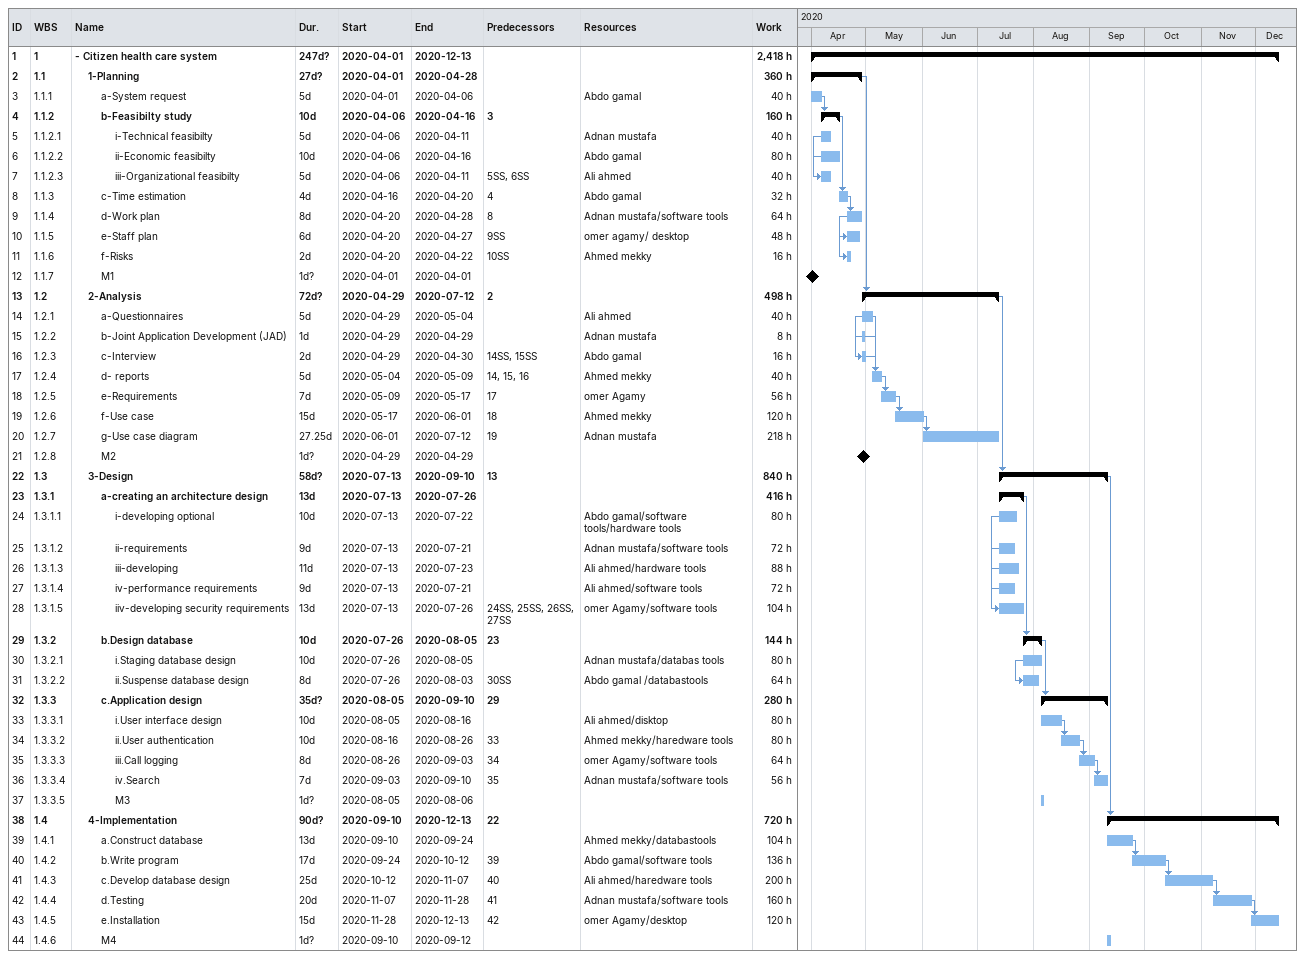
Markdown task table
| ID | WBS | Task | Duration | Start | Finish | Predecessors | Resources | Work (h) |
|---|---|---|---|---|---|---|---|---|
| 1 | 1 | **- Citizen health care system** | 247d? | 2020-04-01 | 2020-12-13 |  |  | 2418 |
| 2 | 1.1 | **1-Planning** | 27d? | 2020-04-01 | 2020-04-28 |  |  | 360 |
| 3 | 1.1.1 | a-System request | 5d | 2020-04-01 | 2020-04-06 |  | Abdo gamal | 40 |
| 4 | 1.1.2 | **b-Feasibilty study** | 10d | 2020-04-06 | 2020-04-16 | 3 |  | 160 |
| 5 | 1.1.2.1 | i-Technical feasibilty | 5d | 2020-04-06 | 2020-04-11 |  | Adnan mustafa | 40 |
| 6 | 1.1.2.2 | ii-Economic feasibilty | 10d | 2020-04-06 | 2020-04-16 |  | Abdo gamal | 80 |
| 7 | 1.1.2.3 | iii-Organizational feasibilty | 5d | 2020-04-06 | 2020-04-11 | 5SS, 6SS | Ali ahmed | 40 |
| 8 | 1.1.3 | c-Time estimation | 4d | 2020-04-16 | 2020-04-20 | 4 | Abdo gamal | 32 |
| 9 | 1.1.4 | d-Work plan | 8d | 2020-04-20 | 2020-04-28 | 8 | Adnan mustafa/software tools | 64 |
| 10 | 1.1.5 | e-Staff plan | 6d | 2020-04-20 | 2020-04-27 | 9SS | omer agamy/ desktop | 48 |
| 11 | 1.1.6 | f-Risks | 2d | 2020-04-20 | 2020-04-22 | 10SS | Ahmed mekky | 16 |
| 12 | 1.1.7 | M1 | 1d? | 2020-04-01 | 2020-04-01 |  |  |  |
| 13 | 1.2 | **2-Analysis** | 72d? | 2020-04-29 | 2020-07-12 | 2 |  | 498 |
| 14 | 1.2.1 | a-Questionnaires | 5d | 2020-04-29 | 2020-05-04 |  | Ali ahmed | 40 |
| 15 | 1.2.2 | b-Joint Application Development (JAD) | 1d | 2020-04-29 | 2020-04-29 |  | Adnan mustafa | 8 |
| 16 | 1.2.3 | c-Interview | 2d | 2020-04-29 | 2020-04-30 | 14SS, 15SS | Abdo gamal | 16 |
| 17 | 1.2.4 | d- reports | 5d | 2020-05-04 | 2020-05-09 | 14, 15, 16 | Ahmed mekky | 40 |
| 18 | 1.2.5 | e-Requirements | 7d | 2020-05-09 | 2020-05-17 | 17 | omer Agamy | 56 |
| 19 | 1.2.6 | f-Use case | 15d | 2020-05-17 | 2020-06-01 | 18 | Ahmed mekky | 120 |
| 20 | 1.2.7 | g-Use case diagram | 27.25d | 2020-06-01 | 2020-07-12 | 19 | Adnan mustafa | 218 |
| 21 | 1.2.8 | M2 | 1d? | 2020-04-29 | 2020-04-29 |  |  |  |
| 22 | 1.3 | **3-Design** | 58d? | 2020-07-13 | 2020-09-10 | 13 |  | 840 |
| 23 | 1.3.1 | **a-creating an architecture design** | 13d | 2020-07-13 | 2020-07-26 |  |  | 416 |
| 24 | 1.3.1.1 | i-developing optional | 10d | 2020-07-13 | 2020-07-22 |  | Abdo gamal/software tools/hardware tools | 80 |
| 25 | 1.3.1.2 | ii-requirements | 9d | 2020-07-13 | 2020-07-21 |  | Adnan mustafa/software tools | 72 |
| 26 | 1.3.1.3 | iii-developing | 11d | 2020-07-13 | 2020-07-23 |  | Ali ahmed/hardware tools | 88 |
| 27 | 1.3.1.4 | iv-performance requirements | 9d | 2020-07-13 | 2020-07-21 |  | Ali ahmed/software tools | 72 |
| 28 | 1.3.1.5 | iiv-developing security requirements | 13d | 2020-07-13 | 2020-07-26 | 24SS, 25SS, 26SS, 27SS | omer Agamy/software tools | 104 |
| 29 | 1.3.2 | **b.Design database** | 10d | 2020-07-26 | 2020-08-05 | 23 |  | 144 |
| 30 | 1.3.2.1 | i.Staging database design | 10d | 2020-07-26 | 2020-08-05 |  | Adnan mustafa/databas tools | 80 |
| 31 | 1.3.2.2 | ii.Suspense database design | 8d | 2020-07-26 | 2020-08-03 | 30SS | Abdo gamal /databastools | 64 |
| 32 | 1.3.3 | **c.Application design** | 35d? | 2020-08-05 | 2020-09-10 | 29 |  | 280 |
| 33 | 1.3.3.1 | i.User interface design | 10d | 2020-08-05 | 2020-08-16 |  | Ali ahmed/disktop | 80 |
| 34 | 1.3.3.2 | ii.User authentication | 10d | 2020-08-16 | 2020-08-26 | 33 | Ahmed mekky/haredware tools | 80 |
| 35 | 1.3.3.3 | iii.Call logging | 8d | 2020-08-26 | 2020-09-03 | 34 | omer Agamy/software tools | 64 |
| 36 | 1.3.3.4 | iv.Search | 7d | 2020-09-03 | 2020-09-10 | 35 | Adnan mustafa/software tools | 56 |
| 37 | 1.3.3.5 | M3 | 1d? | 2020-08-05 | 2020-08-06 |  |  |  |
| 38 | 1.4 | **4-Implementation** | 90d? | 2020-09-10 | 2020-12-13 | 22 |  | 720 |
| 39 | 1.4.1 | a.Construct database | 13d | 2020-09-10 | 2020-09-24 |  | Ahmed mekky/databastools | 104 |
| 40 | 1.4.2 | b.Write program | 17d | 2020-09-24 | 2020-10-12 | 39 | Abdo gamal/software tools | 136 |
| 41 | 1.4.3 | c.Develop database design | 25d | 2020-10-12 | 2020-11-07 | 40 | Ali ahmed/haredware tools | 200 |
| 42 | 1.4.4 | d.Testing | 20d | 2020-11-07 | 2020-11-28 | 41 | Adnan mustafa/software tools | 160 |
| 43 | 1.4.5 | e.Installation | 15d | 2020-11-28 | 2020-12-13 | 42 | omer Agamy/desktop | 120 |
| 44 | 1.4.6 | M4 | 1d? | 2020-09-10 | 2020-09-12 |  |  |  |
